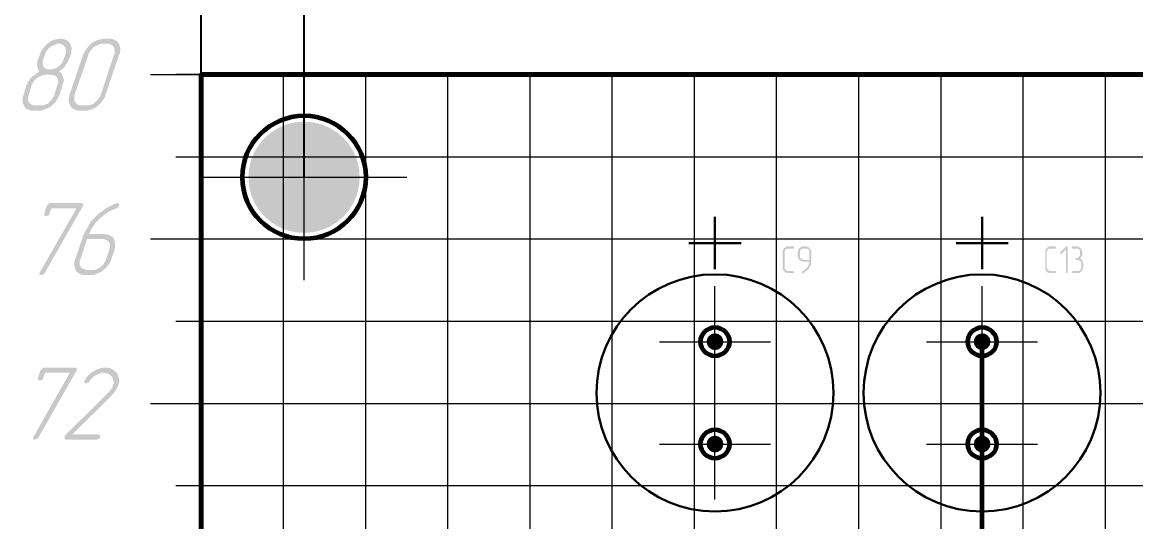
# Model space of a CAD drawing. Extents: x 260 to 1101, y 70 to 664.
# Drawn here: x 361.4 to 415.6, y 540.2 to 564.5 of the extents above; entities that cross this region are included whole.
import ezdxf

# ---------------------------------------------------------------- set-up
doc = ezdxf.new("R2010")
doc.units = 0
doc.header["$MEASUREMENT"] = 0
doc.layers.get('0').update_dxf_attribs({"linetype": 'CONTINUOUS', "lineweight": 15})
doc.layers.get('DEFPOINTS').update_dxf_attribs({"linetype": 'CONTINUOUS'})
doc.layers.add('PDF _Геометрия', color=7, linetype='CONTINUOUS')
doc.layers.add('PDF _Сплошная заливка', color=7, linetype='CONTINUOUS')
doc.styles.add('GOST type A0', font='', dxfattribs={"oblique": 15, "height": 3.5})
doc.styles.get('GOST type A0').set_extended_font_data('GOST type A')
doc.dimstyles.new('ГОСТ type A', dxfattribs={"dimtxt": 3.5, "dimasz": 3, "dimexe": 2, "dimexo": 0, "dimgap": 1, "dimtad": 1, "dimtoh": 1, "dimtxsty": 'GOST type A0', "dimcen": 0, "dimazin": 2, "dimtfac": 1, "dimtmove": 0, "dimatfit": 3, "dimfxl": 1, "dimarcsym": 0})

# ---------------------------------------------------------------- blocks, each defined once
blk = doc.blocks.new('*D4')
at = {"color": 0, "lineweight": -2, "transparency": 16777216}
for p, q in [((370.082, 561.979), (370.082, 583.979)), ((610.126, 561.979), (610.126, 583.979)), ((373.082, 581.979), (607.126, 581.979))]:
    blk.add_line(p, q, dxfattribs=at)
at = {"color": 0, "transparency": 16777216}
for points in [[(373.082, 582.479), (373.082, 581.479), (370.082, 581.979)], [(607.126, 582.479), (607.126, 581.479), (610.126, 581.979)]]:
    blk.add_solid(points, dxfattribs=at)
at = {"layer": 'DEFPOINTS', "color": 0, "transparency": 16777216}
for p in [(610.126, 581.979), (370.082, 561.979), (610.126, 561.979)]:
    blk.add_point(p, dxfattribs=at)
at = {"color": 0, "transparency": 16777216, "insert": (490.104, 584.992), "char_height": 3.5, "attachment_point": 5, "style": 'GOST type A0'}
blk.add_mtext('120±0,1', dxfattribs=at)
blk = doc.blocks.new('*D5')
at = {"color": 0, "lineweight": -2, "transparency": 16777216}
for p, q in [((375.083, 556.979), (375.083, 573.979)), ((605.126, 556.979), (605.126, 573.979)), ((378.083, 571.979), (602.126, 571.979))]:
    blk.add_line(p, q, dxfattribs=at)
at = {"color": 0, "transparency": 16777216}
for points in [[(378.083, 572.479), (378.083, 571.479), (375.083, 571.979)], [(602.126, 572.479), (602.126, 571.479), (605.126, 571.979)]]:
    blk.add_solid(points, dxfattribs=at)
at = {"layer": 'DEFPOINTS', "color": 0, "transparency": 16777216}
for p in [(605.126, 571.979), (375.083, 556.979), (605.126, 556.979)]:
    blk.add_point(p, dxfattribs=at)
at = {"color": 0, "transparency": 16777216, "insert": (490.104, 574.729), "char_height": 3.5, "attachment_point": 5, "style": 'GOST type A0'}
blk.add_mtext('115', dxfattribs=at)

msp = doc.modelspace()

# ---------------------------------------------------------------- hatches: boundary and pattern name
at = {"layer": 'PDF _Сплошная заливка', "transparency": 33554559}
h = msp.add_hatch(color=256, dxfattribs=at)
h.paths.add_polyline_path([(363.144, 563.471), (363.093, 563.471), (363.068, 563.471), (363.017, 563.445), (362.941, 563.42), (362.89, 563.395), (362.814, 563.369), (362.738, 563.318), (362.712, 563.318), (362.712, 563.293), (362.662, 563.268), (362.636, 563.217), (362.585, 563.166), (362.535, 563.115), (362.509, 563.039), (362.484, 562.963), (362.382, 562.709), (362.382, 562.709), (362.382, 562.683), (362.357, 562.633), (362.357, 562.582), (362.357, 562.531), (362.357, 562.48), (362.382, 562.404), (362.408, 562.353), (362.408, 562.353), (362.433, 562.328), (362.458, 562.302), (362.484, 562.277), (362.535, 562.252), (362.585, 562.226), (362.636, 562.226), (362.712, 562.226), (362.738, 562.226), (362.789, 562.226), (362.839, 562.226), (362.89, 562.252), (362.966, 562.277), (363.043, 562.302), (363.119, 562.353), (363.119, 562.353), (363.144, 562.379), (363.17, 562.404), (363.22, 562.455), (363.271, 562.506), (363.297, 562.556), (363.348, 562.633), (363.373, 562.709), (363.475, 562.963), (363.475, 562.988), (363.475, 563.014), (363.475, 563.039), (363.5, 563.09), (363.5, 563.141), (363.475, 563.191), (363.475, 563.268), (363.449, 563.318), (363.449, 563.318), (363.424, 563.344), (363.398, 563.369), (363.373, 563.395), (363.322, 563.42), (363.271, 563.445), (363.22, 563.471)], flags=0)
h.paths.add_polyline_path([(362.738, 561.972), (362.458, 561.972), (362.433, 561.947), (362.382, 561.947), (362.306, 561.921), (362.255, 561.896), (362.179, 561.871), (362.103, 561.82), (362.077, 561.82), (362.077, 561.794), (362.026, 561.769), (362.001, 561.718), (361.95, 561.667), (361.899, 561.617), (361.874, 561.54), (361.823, 561.464), (361.671, 560.956), (361.671, 560.956), (361.645, 560.931), (361.645, 560.905), (361.645, 560.855), (361.645, 560.804), (361.645, 560.728), (361.671, 560.677), (361.696, 560.626), (361.696, 560.601), (361.722, 560.601), (361.747, 560.575), (361.772, 560.55), (361.798, 560.524), (361.874, 560.499), (361.925, 560.474), (362.001, 560.474), (362.28, 560.474), (362.331, 560.474), (362.382, 560.474), (362.433, 560.499), (362.509, 560.524), (362.585, 560.55), (362.662, 560.601), (362.662, 560.626), (362.687, 560.626), (362.712, 560.677), (362.763, 560.702), (362.789, 560.753), (362.839, 560.829), (362.89, 560.905), (362.916, 560.956), (363.068, 561.464), (363.093, 561.464), (363.093, 561.49), (363.093, 561.54), (363.119, 561.591), (363.119, 561.642), (363.093, 561.693), (363.093, 561.769), (363.068, 561.82), (363.043, 561.82), (363.043, 561.845), (363.017, 561.871), (362.992, 561.896), (362.941, 561.921), (362.89, 561.947), (362.814, 561.947)], flags=0)
h.paths.add_polyline_path([(363.271, 563.725), (363.322, 563.699), (363.398, 563.699), (363.475, 563.674), (363.551, 563.623), (363.627, 563.572), (363.678, 563.496), (363.678, 563.496), (363.703, 563.471), (363.703, 563.445), (363.729, 563.42), (363.729, 563.395), (363.754, 563.344), (363.754, 563.293), (363.779, 563.268), (363.754, 563.115), (363.754, 563.039), (363.729, 562.963), (363.627, 562.709), (363.627, 562.709), (363.627, 562.683), (363.602, 562.658), (363.576, 562.607), (363.551, 562.556), (363.525, 562.506), (363.449, 562.379), (363.449, 562.379), (363.424, 562.353), (363.398, 562.328), (363.373, 562.302), (363.322, 562.252), (363.271, 562.226), (363.22, 562.175), (363.17, 562.125), (363.17, 562.125), (363.17, 562.099), (363.195, 562.099), (363.246, 562.074), (363.271, 562.023), (363.297, 561.972), (363.322, 561.921), (363.348, 561.871), (363.348, 561.845), (363.348, 561.82), (363.373, 561.794), (363.373, 561.744), (363.373, 561.693), (363.373, 561.617), (363.348, 561.54), (363.322, 561.464), (363.17, 560.956), (363.17, 560.956), (363.17, 560.956), (363.144, 560.931), (363.144, 560.905), (363.119, 560.855), (363.068, 560.778), (363.017, 560.702), (362.966, 560.601), (362.865, 560.524), (362.763, 560.423), (362.763, 560.423), (362.763, 560.423), (362.738, 560.397), (362.712, 560.397), (362.687, 560.372), (362.662, 560.372), (362.585, 560.321), (362.484, 560.296), (362.382, 560.245), (362.28, 560.22), (362.153, 560.22), (361.874, 560.22), (361.874, 560.22), (361.798, 560.22), (361.747, 560.245), (361.671, 560.27), (361.595, 560.296), (361.518, 560.347), (361.467, 560.423), (361.467, 560.448), (361.442, 560.474), (361.417, 560.524), (361.391, 560.575), (361.391, 560.651), (361.366, 560.753), (361.391, 560.855), (361.391, 560.905), (361.417, 560.956), (361.569, 561.464), (361.595, 561.464), (361.595, 561.49), (361.62, 561.54), (361.62, 561.591), (361.671, 561.642), (361.696, 561.693), (361.747, 561.769), (361.798, 561.82), (361.823, 561.845), (361.849, 561.871), (361.874, 561.896), (361.925, 561.921), (361.976, 561.972), (362.052, 562.023), (362.128, 562.074), (362.204, 562.125), (362.204, 562.125), (362.204, 562.15), (362.179, 562.175), (362.153, 562.201), (362.128, 562.226), (362.128, 562.277), (362.103, 562.328), (362.103, 562.379), (362.103, 562.379), (362.103, 562.404), (362.077, 562.429), (362.077, 562.48), (362.103, 562.531), (362.103, 562.582), (362.103, 562.658), (362.128, 562.709), (362.23, 562.963), (362.23, 562.963), (362.23, 562.988), (362.23, 562.988), (362.23, 563.014), (362.255, 563.064), (362.306, 563.141), (362.357, 563.217), (362.433, 563.318), (362.509, 563.395), (362.611, 563.496), (362.636, 563.496), (362.636, 563.522), (362.662, 563.522), (362.712, 563.572), (362.763, 563.598), (362.814, 563.623), (362.916, 563.674), (363.068, 563.699), (363.144, 563.725), (363.246, 563.725)], flags=0)
h = msp.add_hatch(color=256, dxfattribs=at)
h.paths.add_polyline_path([(365.507, 563.471), (365.227, 563.471), (365.177, 563.471), (365.126, 563.445), (365.075, 563.42), (364.999, 563.395), (364.923, 563.369), (364.872, 563.318), (364.846, 563.318), (364.821, 563.293), (364.796, 563.268), (364.745, 563.217), (364.719, 563.166), (364.669, 563.115), (364.618, 563.039), (364.592, 562.963), (363.906, 560.956), (363.906, 560.956), (363.906, 560.931), (363.906, 560.905), (363.906, 560.855), (363.906, 560.804), (363.906, 560.728), (363.906, 560.677), (363.957, 560.626), (363.957, 560.601), (363.957, 560.601), (363.983, 560.575), (364.008, 560.55), (364.059, 560.524), (364.11, 560.499), (364.186, 560.474), (364.237, 560.474), (364.541, 560.474), (364.567, 560.474), (364.618, 560.474), (364.694, 560.499), (364.745, 560.524), (364.821, 560.55), (364.897, 560.601), (364.897, 560.626), (364.923, 560.626), (364.948, 560.677), (364.999, 560.702), (365.05, 560.753), (365.1, 560.829), (365.126, 560.88), (365.177, 560.956), (365.837, 562.963), (365.863, 562.963), (365.863, 562.988), (365.863, 563.039), (365.863, 563.09), (365.863, 563.141), (365.863, 563.191), (365.837, 563.268), (365.812, 563.318), (365.812, 563.318), (365.812, 563.344), (365.786, 563.369), (365.736, 563.395), (365.71, 563.42), (365.659, 563.445), (365.583, 563.471)], flags=0)
h.paths.add_polyline_path([(365.659, 563.725), (365.71, 563.699), (365.786, 563.699), (365.837, 563.674), (365.913, 563.623), (365.99, 563.572), (366.04, 563.496), (366.066, 563.496), (366.066, 563.471), (366.091, 563.42), (366.117, 563.344), (366.142, 563.268), (366.142, 563.191), (366.117, 563.064), (366.117, 563.014), (366.091, 562.963), (365.405, 560.956), (365.405, 560.956), (365.405, 560.956), (365.405, 560.931), (365.405, 560.905), (365.38, 560.855), (365.329, 560.778), (365.278, 560.702), (365.202, 560.601), (365.126, 560.524), (365.024, 560.448), (365.024, 560.448), (364.999, 560.423), (364.999, 560.423), (364.973, 560.397), (364.948, 560.372), (364.897, 560.372), (364.846, 560.321), (364.745, 560.296), (364.643, 560.245), (364.516, 560.22), (364.414, 560.22), (364.135, 560.22), (364.11, 560.22), (364.059, 560.22), (363.983, 560.245), (363.932, 560.27), (363.856, 560.296), (363.779, 560.347), (363.729, 560.423), (363.703, 560.448), (363.703, 560.474), (363.678, 560.524), (363.652, 560.575), (363.627, 560.651), (363.627, 560.753), (363.627, 560.855), (363.652, 560.905), (363.652, 560.956), (364.338, 562.963), (364.338, 562.963), (364.364, 562.988), (364.364, 562.988), (364.364, 563.014), (364.389, 563.064), (364.44, 563.141), (364.491, 563.217), (364.567, 563.318), (364.643, 563.395), (364.745, 563.496), (364.745, 563.496), (364.745, 563.496), (364.77, 563.522), (364.796, 563.522), (364.821, 563.547), (364.846, 563.572), (364.923, 563.598), (365.024, 563.649), (365.126, 563.674), (365.227, 563.699), (365.304, 563.725), (365.634, 563.725)], flags=0)
at = {"layer": 'PDF _Сплошная заливка', "true_color": 0xffffff, "transparency": 33554559}
for points in [[(372.374, 556.979), (372.407, 557.403), (372.506, 557.816), (372.669, 558.209), (372.891, 558.571), (373.167, 558.894), (373.491, 559.17), (373.853, 559.392), (374.246, 559.555), (374.659, 559.654), (375.083, 559.687), (375.083, 556.979)], [(375.083, 559.687), (375.506, 559.654), (375.92, 559.555), (376.313, 559.392), (376.675, 559.17), (376.998, 558.894), (377.274, 558.571), (377.496, 558.209), (377.659, 557.816), (377.758, 557.403), (377.792, 556.979), (375.083, 556.979)], [(375.083, 554.271), (374.659, 554.304), (374.246, 554.403), (373.853, 554.566), (373.491, 554.788), (373.167, 555.064), (372.891, 555.387), (372.669, 555.749), (372.506, 556.142), (372.407, 556.555), (372.374, 556.979), (375.083, 556.979)], [(394.679, 548.979), (394.71, 549.135), (394.798, 549.267), (394.93, 549.356), (395.086, 549.387), (395.086, 548.979)], [(407.681, 548.979), (407.712, 549.135), (407.8, 549.267), (407.933, 549.356), (408.089, 549.387), (408.089, 548.979)], [(395.086, 548.571), (394.93, 548.602), (394.798, 548.691), (394.71, 548.823), (394.679, 548.979), (395.086, 548.979)], [(395.494, 548.979), (395.463, 548.823), (395.375, 548.691), (395.243, 548.602), (395.086, 548.571), (395.086, 548.979)], [(408.089, 548.571), (407.933, 548.602), (407.8, 548.691), (407.712, 548.823), (407.681, 548.979), (408.089, 548.979)], [(408.497, 548.979), (408.466, 548.823), (408.377, 548.691), (408.245, 548.602), (408.089, 548.571), (408.089, 548.979)], [(394.679, 544.001), (394.71, 544.157), (394.798, 544.289), (394.93, 544.377), (395.086, 544.409), (395.086, 544.001)], [(407.681, 544.001), (407.712, 544.157), (407.8, 544.289), (407.933, 544.377), (408.089, 544.409), (408.089, 544.001)], [(395.086, 543.593), (394.93, 543.624), (394.798, 543.712), (394.71, 543.844), (394.679, 544.001), (395.086, 544.001)], [(395.494, 544.001), (395.463, 543.844), (395.375, 543.712), (395.243, 543.624), (395.086, 543.593), (395.086, 544.001)], [(408.089, 543.593), (407.933, 543.624), (407.8, 543.712), (407.712, 543.844), (407.681, 544.001), (408.089, 544.001)], [(408.497, 544.001), (408.466, 543.844), (408.377, 543.712), (408.245, 543.624), (408.089, 543.593), (408.089, 544.001)]]:
    msp.add_hatch(color=7, dxfattribs=at).paths.add_polyline_path(points)
at = {"layer": 'PDF _Сплошная заливка', "transparency": 33554559}
for points in [[(375.083, 556.979), (377.792, 556.979), (377.758, 556.555), (377.659, 556.142), (377.496, 555.749), (377.274, 555.387), (376.998, 555.064), (376.675, 554.788), (376.313, 554.566), (375.92, 554.403), (375.506, 554.304), (375.083, 554.271)], [(364.262, 555.724), (364.288, 555.698), (364.313, 555.698), (364.313, 555.673), (364.338, 555.673), (364.338, 555.622), (364.338, 555.597), (364.313, 555.571), (362.458, 552.32), (362.458, 552.295), (362.433, 552.295), (362.408, 552.269), (362.382, 552.244), (362.306, 552.219), (362.28, 552.219), (362.28, 552.219), (362.255, 552.219), (362.23, 552.244), (362.204, 552.244), (362.204, 552.269), (362.204, 552.295), (362.204, 552.32), (362.23, 552.371), (364.008, 555.47), (362.789, 555.47), (362.687, 555.216), (362.687, 555.19), (362.687, 555.19), (362.662, 555.14), (362.636, 555.114), (362.611, 555.114), (362.585, 555.114), (362.56, 555.089), (362.535, 555.089), (362.535, 555.089), (362.509, 555.089), (362.484, 555.114), (362.458, 555.114), (362.433, 555.114), (362.433, 555.14), (362.433, 555.165), (362.433, 555.216), (362.56, 555.597), (362.56, 555.597), (362.585, 555.622), (362.585, 555.622), (362.611, 555.648), (362.636, 555.673), (362.662, 555.698), (362.687, 555.724), (362.738, 555.724)], [(398.889, 553.616), (398.914, 553.616), (398.914, 553.59), (398.914, 553.59), (398.914, 553.59), (398.94, 553.59), (398.94, 553.565), (398.94, 553.565), (398.94, 553.565), (398.94, 553.539), (398.914, 553.539), (398.914, 553.539), (398.914, 553.539), (398.914, 553.514), (398.889, 553.514), (398.635, 553.514), (398.635, 553.514), (398.609, 553.514), (398.584, 553.514), (398.558, 553.489), (398.558, 553.489), (398.533, 553.463), (398.533, 553.463), (398.508, 553.463), (398.508, 553.438), (398.508, 553.438), (398.482, 553.412), (398.482, 553.387), (398.482, 553.362), (398.482, 553.336), (398.482, 552.6), (398.482, 552.6), (398.482, 552.574), (398.482, 552.574), (398.482, 552.549), (398.482, 552.523), (398.482, 552.498), (398.508, 552.498), (398.533, 552.473), (398.533, 552.473), (398.533, 552.447), (398.558, 552.447), (398.558, 552.447), (398.584, 552.422), (398.609, 552.422), (398.635, 552.422), (398.66, 552.422), (398.889, 552.422), (398.889, 552.396), (398.914, 552.396), (398.914, 552.396), (398.914, 552.396), (398.914, 552.396), (398.94, 552.371), (398.94, 552.371), (398.94, 552.371), (398.94, 552.346), (398.94, 552.346), (398.914, 552.32), (398.914, 552.32), (398.914, 552.32), (398.914, 552.32), (398.889, 552.32), (398.635, 552.32), (398.635, 552.32), (398.609, 552.32), (398.584, 552.32), (398.558, 552.346), (398.533, 552.346), (398.482, 552.371), (398.457, 552.396), (398.457, 552.396), (398.457, 552.396), (398.457, 552.422), (398.431, 552.422), (398.431, 552.447), (398.406, 552.473), (398.381, 552.523), (398.381, 552.549), (398.381, 552.574), (398.381, 552.6), (398.381, 553.336), (398.381, 553.336), (398.381, 553.336), (398.381, 553.362), (398.381, 553.362), (398.381, 553.387), (398.381, 553.412), (398.406, 553.438), (398.406, 553.463), (398.431, 553.489), (398.457, 553.539), (398.457, 553.539), (398.457, 553.539), (398.482, 553.539), (398.482, 553.565), (398.508, 553.565), (398.533, 553.59), (398.584, 553.616), (398.609, 553.616), (398.635, 553.616)], [(411.667, 553.616), (411.667, 553.616), (411.693, 553.59), (411.693, 553.59), (411.693, 553.59), (411.693, 553.59), (411.693, 553.565), (411.693, 553.565), (411.693, 553.565), (411.693, 553.539), (411.693, 553.539), (411.693, 553.539), (411.693, 553.539), (411.667, 553.514), (411.667, 553.514), (411.413, 553.514), (411.388, 553.514), (411.388, 553.514), (411.362, 553.514), (411.337, 553.489), (411.312, 553.489), (411.286, 553.463), (411.286, 553.463), (411.286, 553.463), (411.286, 553.438), (411.261, 553.438), (411.261, 553.412), (411.261, 553.387), (411.235, 553.362), (411.235, 553.336), (411.235, 552.6), (411.235, 552.6), (411.235, 552.574), (411.235, 552.574), (411.261, 552.549), (411.261, 552.523), (411.261, 552.498), (411.286, 552.498), (411.286, 552.473), (411.286, 552.473), (411.312, 552.447), (411.312, 552.447), (411.337, 552.447), (411.362, 552.422), (411.362, 552.422), (411.388, 552.422), (411.439, 552.422), (411.667, 552.422), (411.667, 552.396), (411.667, 552.396), (411.693, 552.396), (411.693, 552.396), (411.693, 552.396), (411.693, 552.371), (411.693, 552.371), (411.693, 552.371), (411.693, 552.346), (411.693, 552.346), (411.693, 552.32), (411.693, 552.32), (411.693, 552.32), (411.667, 552.32), (411.667, 552.32), (411.413, 552.32), (411.413, 552.32), (411.388, 552.32), (411.362, 552.32), (411.337, 552.346), (411.286, 552.346), (411.261, 552.371), (411.235, 552.396), (411.235, 552.396), (411.235, 552.396), (411.21, 552.422), (411.21, 552.422), (411.185, 552.447), (411.185, 552.473), (411.159, 552.523), (411.159, 552.549), (411.159, 552.574), (411.159, 552.6), (411.159, 553.336), (411.159, 553.336), (411.159, 553.336), (411.159, 553.362), (411.159, 553.362), (411.159, 553.387), (411.159, 553.412), (411.159, 553.438), (411.185, 553.463), (411.21, 553.489), (411.235, 553.539), (411.235, 553.539), (411.235, 553.539), (411.235, 553.539), (411.261, 553.565), (411.286, 553.565), (411.312, 553.59), (411.337, 553.616), (411.388, 553.616), (411.413, 553.616)], [(412.226, 553.616), (412.226, 553.616), (412.252, 553.616), (412.252, 553.59), (412.252, 553.59), (412.252, 553.59), (412.252, 553.565), (412.252, 552.371), (412.252, 552.346), (412.252, 552.346), (412.252, 552.346), (412.252, 552.32), (412.252, 552.32), (412.252, 552.32), (412.226, 552.32), (412.226, 552.32), (412.226, 552.32), (412.201, 552.32), (412.201, 552.32), (412.175, 552.32), (412.175, 552.32), (412.175, 552.346), (412.175, 552.346), (412.175, 552.371), (412.175, 553.463), (411.972, 553.26), (411.972, 553.26), (411.972, 553.26), (411.947, 553.235), (411.947, 553.235), (411.947, 553.235), (411.921, 553.235), (411.921, 553.26), (411.896, 553.26), (411.896, 553.26), (411.896, 553.26), (411.896, 553.285), (411.896, 553.285), (411.896, 553.285), (411.896, 553.311), (411.896, 553.311), (411.896, 553.336), (412.175, 553.616), (412.175, 553.616), (412.201, 553.616), (412.201, 553.616), (412.226, 553.616)], [(412.709, 553.616), (412.709, 553.616), (412.76, 553.616), (412.785, 553.59), (412.811, 553.59), (412.836, 553.565), (412.887, 553.539), (412.887, 553.539), (412.887, 553.514), (412.912, 553.514), (412.912, 553.489), (412.937, 553.463), (412.937, 553.412), (412.963, 553.387), (412.963, 553.336), (412.963, 553.235), (412.963, 553.209), (412.963, 553.184), (412.963, 553.184), (412.963, 553.184), (412.963, 553.184), (412.937, 553.158), (412.937, 553.133), (412.937, 553.133), (412.937, 553.133), (412.937, 553.108), (412.912, 553.108), (412.912, 553.082), (412.912, 553.082), (412.887, 553.057), (412.887, 553.031), (412.861, 553.031), (412.861, 553.031), (412.861, 553.031), (412.887, 553.006), (412.887, 553.006), (412.912, 552.981), (412.937, 552.981), (412.937, 552.955), (412.963, 552.93), (412.963, 552.93), (412.963, 552.904), (412.963, 552.904), (412.988, 552.879), (412.988, 552.854), (412.988, 552.828), (413.014, 552.803), (413.014, 552.777), (413.014, 552.6), (413.014, 552.6), (413.014, 552.6), (413.014, 552.574), (413.014, 552.574), (413.014, 552.549), (412.988, 552.523), (412.988, 552.498), (412.963, 552.473), (412.963, 552.422), (412.912, 552.396), (412.912, 552.396), (412.912, 552.396), (412.887, 552.371), (412.861, 552.346), (412.836, 552.346), (412.811, 552.32), (412.76, 552.32), (412.734, 552.32), (412.48, 552.32), (412.48, 552.32), (412.48, 552.32), (412.455, 552.32), (412.455, 552.32), (412.455, 552.346), (412.455, 552.346), (412.455, 552.371), (412.455, 552.371), (412.455, 552.371), (412.455, 552.371), (412.455, 552.396), (412.455, 552.396), (412.48, 552.396), (412.48, 552.396), (412.506, 552.422), (412.734, 552.422), (412.76, 552.422), (412.785, 552.422), (412.785, 552.422), (412.811, 552.422), (412.836, 552.447), (412.861, 552.473), (412.861, 552.473), (412.861, 552.473), (412.887, 552.473), (412.887, 552.498), (412.887, 552.523), (412.912, 552.549), (412.912, 552.574), (412.912, 552.6), (412.912, 552.777), (412.912, 552.777), (412.912, 552.803), (412.912, 552.803), (412.912, 552.828), (412.912, 552.854), (412.887, 552.879), (412.887, 552.879), (412.861, 552.904), (412.861, 552.904), (412.861, 552.93), (412.836, 552.93), (412.811, 552.93), (412.811, 552.955), (412.785, 552.955), (412.76, 552.955), (412.734, 552.955), (412.684, 552.955), (412.658, 552.955), (412.658, 552.981), (412.658, 552.981), (412.633, 552.981), (412.633, 552.981), (412.633, 553.006), (412.633, 553.006), (412.633, 553.006), (412.633, 553.031), (412.633, 553.031), (412.633, 553.031), (412.658, 553.031), (412.658, 553.057), (412.658, 553.057), (412.684, 553.057), (412.684, 553.057), (412.709, 553.057), (412.734, 553.057), (412.734, 553.082), (412.76, 553.082), (412.785, 553.082), (412.811, 553.108), (412.811, 553.108), (412.811, 553.133), (412.836, 553.133), (412.836, 553.158), (412.861, 553.158), (412.861, 553.184), (412.861, 553.209), (412.861, 553.235), (412.861, 553.336), (412.861, 553.336), (412.861, 553.362), (412.861, 553.362), (412.861, 553.387), (412.861, 553.412), (412.836, 553.438), (412.836, 553.438), (412.811, 553.463), (412.811, 553.463), (412.811, 553.489), (412.785, 553.489), (412.785, 553.489), (412.76, 553.514), (412.734, 553.514), (412.709, 553.514), (412.684, 553.514), (412.48, 553.514), (412.48, 553.514), (412.48, 553.539), (412.455, 553.539), (412.455, 553.539), (412.455, 553.539), (412.455, 553.565), (412.455, 553.565), (412.455, 553.565), (412.455, 553.59), (412.455, 553.59), (412.455, 553.59), (412.455, 553.59), (412.48, 553.616), (412.48, 553.616), (412.506, 553.616), (412.684, 553.616)], [(395.086, 548.979), (395.086, 549.387), (395.243, 549.356), (395.375, 549.267), (395.463, 549.135), (395.494, 548.979)], [(408.089, 548.979), (408.089, 549.387), (408.245, 549.356), (408.377, 549.267), (408.466, 549.135), (408.497, 548.979)], [(363.957, 547.723), (363.983, 547.697), (364.008, 547.697), (364.008, 547.672), (364.008, 547.672), (364.033, 547.621), (364.008, 547.596), (364.008, 547.57), (362.153, 544.319), (362.153, 544.294), (362.128, 544.294), (362.103, 544.268), (362.077, 544.243), (361.976, 544.218), (361.976, 544.218), (361.95, 544.218), (361.925, 544.218), (361.899, 544.243), (361.899, 544.243), (361.899, 544.268), (361.899, 544.294), (361.899, 544.319), (361.925, 544.37), (363.678, 547.469), (362.484, 547.469), (362.382, 547.215), (362.382, 547.215), (362.382, 547.189), (362.357, 547.139), (362.331, 547.113), (362.306, 547.113), (362.28, 547.113), (362.255, 547.088), (362.23, 547.088), (362.204, 547.088), (362.204, 547.088), (362.179, 547.113), (362.128, 547.113), (362.128, 547.113), (362.128, 547.139), (362.128, 547.164), (362.128, 547.215), (362.255, 547.596), (362.255, 547.596), (362.28, 547.621), (362.28, 547.621), (362.306, 547.647), (362.331, 547.672), (362.357, 547.697), (362.382, 547.723), (362.433, 547.723), (363.932, 547.723)], [(365.456, 547.723), (365.482, 547.723), (365.532, 547.697), (365.609, 547.697), (365.685, 547.672), (365.786, 547.621), (365.863, 547.545), (365.913, 547.52), (365.964, 547.469), (365.964, 547.469), (365.964, 547.469), (365.964, 547.443), (365.99, 547.418), (366.015, 547.367), (366.04, 547.291), (366.066, 547.215), (366.091, 547.113), (366.091, 547.037), (366.066, 546.986), (366.066, 546.935), (366.04, 546.859), (366.04, 546.859), (366.04, 546.834), (366.015, 546.808), (366.015, 546.783), (365.99, 546.758), (365.964, 546.707), (365.913, 546.605), (365.913, 546.605), (365.913, 546.605), (365.888, 546.58), (365.863, 546.529), (365.837, 546.504), (365.786, 546.453), (365.761, 546.402), (365.71, 546.351), (363.805, 544.472), (365.075, 544.472), (365.1, 544.472), (365.126, 544.446), (365.151, 544.421), (365.151, 544.421), (365.151, 544.395), (365.177, 544.37), (365.151, 544.345), (365.151, 544.345), (365.151, 544.319), (365.126, 544.294), (365.1, 544.243), (365.075, 544.243), (365.075, 544.243), (365.024, 544.218), (364.999, 544.218), (363.5, 544.218), (363.475, 544.218), (363.449, 544.243), (363.424, 544.243), (363.424, 544.268), (363.424, 544.268), (363.424, 544.319), (363.424, 544.345), (363.424, 544.345), (363.424, 544.37), (363.449, 544.421), (365.532, 546.478), (365.634, 546.58), (365.685, 546.681), (365.685, 546.681), (365.71, 546.681), (365.71, 546.707), (365.736, 546.732), (365.761, 546.783), (365.786, 546.859), (365.786, 546.859), (365.786, 546.859), (365.786, 546.91), (365.812, 546.935), (365.812, 547.012), (365.812, 547.062), (365.786, 547.139), (365.761, 547.215), (365.736, 547.266), (365.71, 547.291), (365.71, 547.291), (365.71, 547.291), (365.685, 547.316), (365.685, 547.342), (365.634, 547.367), (365.558, 547.418), (365.558, 547.418), (365.532, 547.418), (365.507, 547.418), (365.482, 547.443), (365.456, 547.443), (365.405, 547.443), (365.329, 547.469), (365.304, 547.469), (365.253, 547.469), (365.202, 547.443), (365.151, 547.443), (365.1, 547.418), (365.024, 547.393), (364.973, 547.367), (364.948, 547.367), (364.923, 547.342), (364.897, 547.316), (364.846, 547.291), (364.796, 547.24), (364.745, 547.189), (364.669, 547.113), (364.618, 547.037), (364.618, 547.037), (364.592, 547.012), (364.567, 546.986), (364.541, 546.986), (364.541, 546.986), (364.541, 546.961), (364.516, 546.961), (364.465, 546.961), (364.465, 546.961), (364.44, 546.961), (364.414, 546.961), (364.389, 546.986), (364.389, 546.986), (364.389, 547.012), (364.389, 547.037), (364.389, 547.088), (364.414, 547.113), (364.414, 547.139), (364.414, 547.139), (364.44, 547.139), (364.44, 547.164), (364.491, 547.24), (364.541, 547.291), (364.618, 547.367), (364.694, 547.443), (364.796, 547.52), (364.897, 547.57), (364.897, 547.57), (364.897, 547.57), (364.923, 547.596), (364.973, 547.621), (365.05, 547.647), (365.126, 547.672), (365.202, 547.697), (365.304, 547.723), (365.405, 547.723), (365.431, 547.723)], [(395.086, 544.001), (395.086, 544.409), (395.243, 544.377), (395.375, 544.289), (395.463, 544.157), (395.494, 544.001)], [(408.089, 544.001), (408.089, 544.409), (408.245, 544.377), (408.377, 544.289), (408.466, 544.157), (408.497, 544.001)]]:
    msp.add_hatch(color=256, dxfattribs=at).paths.add_polyline_path(points)
h = msp.add_hatch(color=256, dxfattribs=at)
h.paths.add_polyline_path([(365.278, 553.971), (364.516, 553.971), (364.186, 552.955), (364.186, 552.955), (364.16, 552.93), (364.16, 552.904), (364.16, 552.854), (364.16, 552.803), (364.16, 552.727), (364.186, 552.676), (364.211, 552.625), (364.211, 552.6), (364.237, 552.6), (364.262, 552.574), (364.288, 552.549), (364.338, 552.523), (364.389, 552.498), (364.44, 552.473), (364.516, 552.473), (364.796, 552.473), (364.846, 552.473), (364.897, 552.473), (364.948, 552.498), (365.024, 552.523), (365.1, 552.574), (365.177, 552.6), (365.177, 552.625), (365.202, 552.625), (365.227, 552.676), (365.278, 552.701), (365.329, 552.752), (365.354, 552.828), (365.405, 552.904), (365.431, 552.955), (365.609, 553.463), (365.609, 553.463), (365.609, 553.514), (365.634, 553.539), (365.634, 553.59), (365.634, 553.641), (365.634, 553.692), (365.609, 553.768), (365.583, 553.819), (365.583, 553.819), (365.558, 553.844), (365.532, 553.87), (365.507, 553.895), (365.456, 553.92), (365.405, 553.946), (365.354, 553.971)], flags=0)
h.paths.add_polyline_path([(366.015, 555.724), (366.04, 555.698), (366.066, 555.673), (366.066, 555.673), (366.091, 555.648), (366.091, 555.622), (366.066, 555.597), (366.066, 555.571), (366.066, 555.571), (366.04, 555.546), (366.04, 555.521), (366.04, 555.521), (366.015, 555.495), (365.99, 555.495), (365.964, 555.47), (365.888, 555.444), (365.837, 555.419), (365.71, 555.368), (365.71, 555.368), (365.685, 555.368), (365.659, 555.343), (365.634, 555.343), (365.609, 555.317), (365.558, 555.292), (365.482, 555.241), (365.482, 555.241), (365.456, 555.216), (365.405, 555.19), (365.354, 555.14), (365.304, 555.114), (365.227, 555.038), (365.151, 554.987), (365.075, 554.911), (365.05, 554.886), (365.05, 554.86), (365.024, 554.835), (364.973, 554.809), (364.923, 554.759), (364.897, 554.682), (364.846, 554.632), (364.796, 554.555), (364.796, 554.555), (364.77, 554.53), (364.745, 554.479), (364.719, 554.454), (364.694, 554.403), (364.669, 554.327), (364.643, 554.276), (364.618, 554.225), (365.38, 554.225), (365.405, 554.2), (365.456, 554.2), (365.532, 554.2), (365.609, 554.174), (365.685, 554.124), (365.761, 554.073), (365.812, 553.997), (365.812, 553.997), (365.837, 553.971), (365.863, 553.92), (365.863, 553.844), (365.888, 553.768), (365.888, 553.692), (365.888, 553.59), (365.863, 553.514), (365.863, 553.463), (365.685, 552.955), (365.685, 552.955), (365.685, 552.955), (365.685, 552.93), (365.659, 552.904), (365.634, 552.854), (365.609, 552.777), (365.532, 552.701), (365.482, 552.6), (365.38, 552.523), (365.278, 552.422), (365.278, 552.422), (365.278, 552.422), (365.253, 552.422), (365.227, 552.396), (365.202, 552.371), (365.177, 552.371), (365.1, 552.32), (364.999, 552.295), (364.897, 552.244), (364.796, 552.219), (364.669, 552.219), (364.414, 552.219), (364.389, 552.219), (364.338, 552.219), (364.262, 552.244), (364.186, 552.269), (364.11, 552.295), (364.059, 552.346), (363.983, 552.422), (363.983, 552.447), (363.957, 552.473), (363.932, 552.523), (363.932, 552.574), (363.906, 552.65), (363.906, 552.752), (363.906, 552.854), (363.906, 552.904), (363.932, 552.955), (364.313, 554.073), (364.313, 554.073), (364.313, 554.098), (364.338, 554.124), (364.338, 554.174), (364.364, 554.2), (364.389, 554.251), (364.414, 554.327), (364.44, 554.378), (364.541, 554.53), (364.643, 554.708), (364.694, 554.784), (364.745, 554.86), (364.821, 554.936), (364.897, 555.038), (364.897, 555.038), (364.923, 555.038), (364.948, 555.089), (364.973, 555.114), (365.024, 555.14), (365.075, 555.19), (365.126, 555.241), (365.202, 555.292), (365.278, 555.343), (365.354, 555.394), (365.431, 555.47), (365.532, 555.521), (365.736, 555.622), (365.837, 555.673), (365.939, 555.698), (365.99, 555.724)], flags=0)
h = msp.add_hatch(color=256, dxfattribs=at)
h.paths.add_polyline_path([(399.498, 553.514), (399.397, 553.514), (399.371, 553.514), (399.346, 553.514), (399.321, 553.514), (399.321, 553.489), (399.295, 553.489), (399.27, 553.463), (399.27, 553.463), (399.27, 553.463), (399.244, 553.438), (399.244, 553.438), (399.244, 553.412), (399.219, 553.387), (399.219, 553.362), (399.219, 553.336), (399.219, 553.158), (399.219, 553.158), (399.219, 553.133), (399.219, 553.133), (399.219, 553.108), (399.219, 553.082), (399.244, 553.057), (399.244, 553.031), (399.27, 553.031), (399.27, 553.031), (399.27, 553.006), (399.295, 553.006), (399.295, 553.006), (399.321, 552.981), (399.346, 552.981), (399.371, 552.981), (399.397, 552.955), (399.676, 552.955), (399.676, 553.336), (399.676, 553.336), (399.676, 553.362), (399.676, 553.362), (399.676, 553.387), (399.676, 553.412), (399.651, 553.438), (399.651, 553.438), (399.625, 553.463), (399.625, 553.463), (399.625, 553.489), (399.6, 553.489), (399.575, 553.489), (399.575, 553.514), (399.549, 553.514), (399.524, 553.514)], flags=0)
h.paths.add_polyline_path([(399.524, 553.616), (399.524, 553.616), (399.549, 553.616), (399.6, 553.59), (399.625, 553.59), (399.651, 553.565), (399.702, 553.539), (399.702, 553.539), (399.702, 553.539), (399.702, 553.514), (399.702, 553.514), (399.727, 553.489), (399.727, 553.489), (399.753, 553.438), (399.778, 553.387), (399.778, 553.362), (399.778, 553.336), (399.778, 552.93), (399.778, 552.93), (399.778, 552.904), (399.778, 552.904), (399.778, 552.879), (399.778, 552.879), (399.778, 552.854), (399.753, 552.828), (399.753, 552.803), (399.753, 552.752), (399.727, 552.701), (399.727, 552.676), (399.702, 552.625), (399.676, 552.6), (399.676, 552.574), (399.676, 552.574), (399.676, 552.574), (399.651, 552.549), (399.651, 552.549), (399.651, 552.523), (399.625, 552.498), (399.6, 552.498), (399.6, 552.473), (399.575, 552.447), (399.549, 552.422), (399.524, 552.422), (399.498, 552.396), (399.473, 552.371), (399.448, 552.346), (399.397, 552.346), (399.371, 552.32), (399.346, 552.32), (399.346, 552.32), (399.346, 552.32), (399.321, 552.32), (399.321, 552.32), (399.321, 552.32), (399.321, 552.346), (399.295, 552.346), (399.295, 552.371), (399.295, 552.371), (399.295, 552.371), (399.295, 552.371), (399.321, 552.396), (399.321, 552.396), (399.321, 552.396), (399.321, 552.396), (399.346, 552.396), (399.346, 552.396), (399.346, 552.396), (399.346, 552.422), (399.346, 552.422), (399.371, 552.422), (399.371, 552.422), (399.422, 552.447), (399.448, 552.473), (399.448, 552.473), (399.473, 552.498), (399.473, 552.498), (399.498, 552.498), (399.498, 552.523), (399.524, 552.523), (399.524, 552.549), (399.549, 552.574), (399.575, 552.6), (399.6, 552.625), (399.6, 552.625), (399.6, 552.625), (399.6, 552.65), (399.625, 552.65), (399.625, 552.676), (399.625, 552.701), (399.651, 552.727), (399.651, 552.752), (399.651, 552.752), (399.651, 552.752), (399.651, 552.777), (399.676, 552.777), (399.676, 552.803), (399.676, 552.828), (399.676, 552.854), (399.676, 552.879), (399.397, 552.879), (399.371, 552.879), (399.346, 552.879), (399.321, 552.879), (399.295, 552.904), (399.27, 552.904), (399.244, 552.93), (399.194, 552.955), (399.194, 552.955), (399.194, 552.955), (399.168, 552.981), (399.168, 553.006), (399.143, 553.031), (399.143, 553.082), (399.117, 553.108), (399.117, 553.158), (399.117, 553.336), (399.117, 553.336), (399.117, 553.336), (399.117, 553.362), (399.117, 553.362), (399.117, 553.387), (399.143, 553.412), (399.143, 553.438), (399.143, 553.463), (399.168, 553.489), (399.194, 553.539), (399.194, 553.539), (399.194, 553.539), (399.219, 553.539), (399.244, 553.565), (399.244, 553.565), (399.295, 553.59), (399.321, 553.616), (399.346, 553.616), (399.371, 553.616), (399.498, 553.616)], flags=0)

# ---------------------------------------------------------------- linework, layer by layer
msp.add_line((370.082, 561.979), (370.082, 571.979))
at = {"layer": 'PDF _Геометрия', "lineweight": 20}
for points in [[(367.601, 401.979), (370.082, 401.979), (610.126, 401.979), (610.126, 561.979), (370.082, 561.979)], [(367.601, 561.979), (370.082, 561.979), (368.842, 561.979)], [(368.842, 401.979), (370.082, 401.979), (370.082, 561.979), (610.126, 561.979), (610.126, 401.979)], [(374.083, 400.739), (374.083, 401.979), (374.083, 561.979)], [(375.083, 551.979), (375.083, 561.979)], [(375.083, 552.279), (375.083, 561.679)], [(378.083, 399.499), (378.083, 401.979), (378.083, 561.979)], [(382.084, 400.739), (382.084, 401.979), (382.084, 561.979)], [(386.085, 399.499), (386.085, 401.979), (386.085, 561.979)], [(390.085, 400.739), (390.085, 401.979), (390.085, 561.979)], [(394.086, 399.499), (394.086, 401.979), (394.086, 561.979)], [(398.087, 400.739), (398.087, 401.979), (398.087, 561.979)], [(402.088, 399.499), (402.088, 401.979), (402.088, 561.979)], [(406.088, 400.739), (406.088, 401.979), (406.088, 561.979)], [(410.089, 399.499), (410.089, 401.979), (410.089, 561.979)], [(414.09, 400.739), (414.09, 401.979), (414.09, 561.979)], [(368.842, 557.979), (370.082, 557.979), (610.126, 557.979)], [(370.082, 556.979), (380.084, 556.979)], [(370.382, 556.979), (379.784, 556.979)], [(367.601, 553.979), (370.082, 553.979), (610.126, 553.979)], [(368.842, 553.979), (370.082, 553.979)], [(395.086, 546.279), (395.086, 551.679)], [(395.086, 546.579), (395.086, 551.379)], [(408.089, 546.279), (408.089, 551.679)], [(408.089, 546.579), (408.089, 551.379)], [(368.842, 549.979), (370.082, 549.979), (610.126, 549.979)], [(392.386, 548.979), (397.787, 548.979)], [(392.686, 548.979), (397.487, 548.979)], [(405.388, 548.979), (410.789, 548.979)], [(405.688, 548.979), (410.489, 548.979)], [(395.086, 541.301), (395.086, 546.701)], [(395.086, 541.601), (395.086, 546.401)], [(408.089, 541.301), (408.089, 546.701)], [(408.089, 541.601), (408.089, 546.401)], [(367.601, 545.979), (370.082, 545.979), (610.126, 545.979)], [(368.842, 545.979), (370.082, 545.979)], [(392.386, 544.001), (397.787, 544.001)], [(392.686, 544.001), (397.487, 544.001)], [(405.388, 544.001), (410.789, 544.001)], [(405.688, 544.001), (410.489, 544.001)], [(368.842, 541.979), (370.082, 541.979), (610.126, 541.979)]]:
    msp.add_lwpolyline(points, dxfattribs=at)
at = {"layer": 'PDF _Геометрия', "lineweight": 60}
for points in [[(370.082, 561.979), (370.082, 401.979), (610.126, 401.979), (610.126, 561.979)], [(610.126, 561.979), (370.082, 561.979), (370.082, 401.979), (370.082, 561.979)]]:
    msp.add_lwpolyline(points, close=True, dxfattribs=at)
for points in [[(370.082, 401.979), (370.082, 561.979)], [(370.082, 561.979), (610.126, 561.979)], [(428.012, 500.979), (421.091, 507.899), (421.091, 511.739), (421.091, 516.819), (410.123, 527.785), (410.123, 530.945), (408.089, 532.979), (408.089, 544.001), (408.089, 548.979)]]:
    msp.add_lwpolyline(points, dxfattribs=at)
at = {"layer": 'PDF _Геометрия', "lineweight": 30}
for points in [[(395.086, 552.51), (395.086, 555.05)], [(408.089, 552.51), (408.089, 555.05)], [(393.816, 553.78), (396.357, 553.78)], [(406.819, 553.78), (409.359, 553.78)]]:
    msp.add_lwpolyline(points, dxfattribs=at)
at = {"layer": 'PDF _Геометрия', "lineweight": 60}
for centre, radius in [((375.083, 556.979), 3), ((375.083, 556.979), 3), ((395.086, 548.979), 0.7), ((395.086, 548.979), 0.7), ((408.089, 548.979), 0.7), ((408.089, 548.979), 0.7), ((395.086, 544.001), 0.7), ((395.086, 544.001), 0.7), ((408.089, 544.001), 0.7), ((408.089, 544.001), 0.7)]:
    msp.add_circle(centre, radius, dxfattribs=at)
at = {"layer": 'PDF _Геометрия', "lineweight": 30}
for centre in [(395.087, 546.489), (408.089, 546.489)]:
    msp.add_circle(centre, 5.766, dxfattribs=at)

# ---------------------------------------------------------------- dimensions: what is measured, and where the dimension line sits
for base, p1, p2, text, picture, middle in [((610.126, 581.979), (370.082, 561.979), (610.126, 561.979), '120±0,1', '*D4', (490.104, 584.992)), ((605.126, 571.979), (375.083, 556.979), (605.126, 556.979), '115', '*D5', (490.104, 574.729))]:
    dim = msp.add_linear_dim(base=base, p1=p1, p2=p2, text=text, dimstyle='ГОСТ type A')
    dim.commit()
    dim.dimension.update_dxf_attribs({"geometry": picture, "text_midpoint": middle})

doc.saveas('drawing.dxf')
